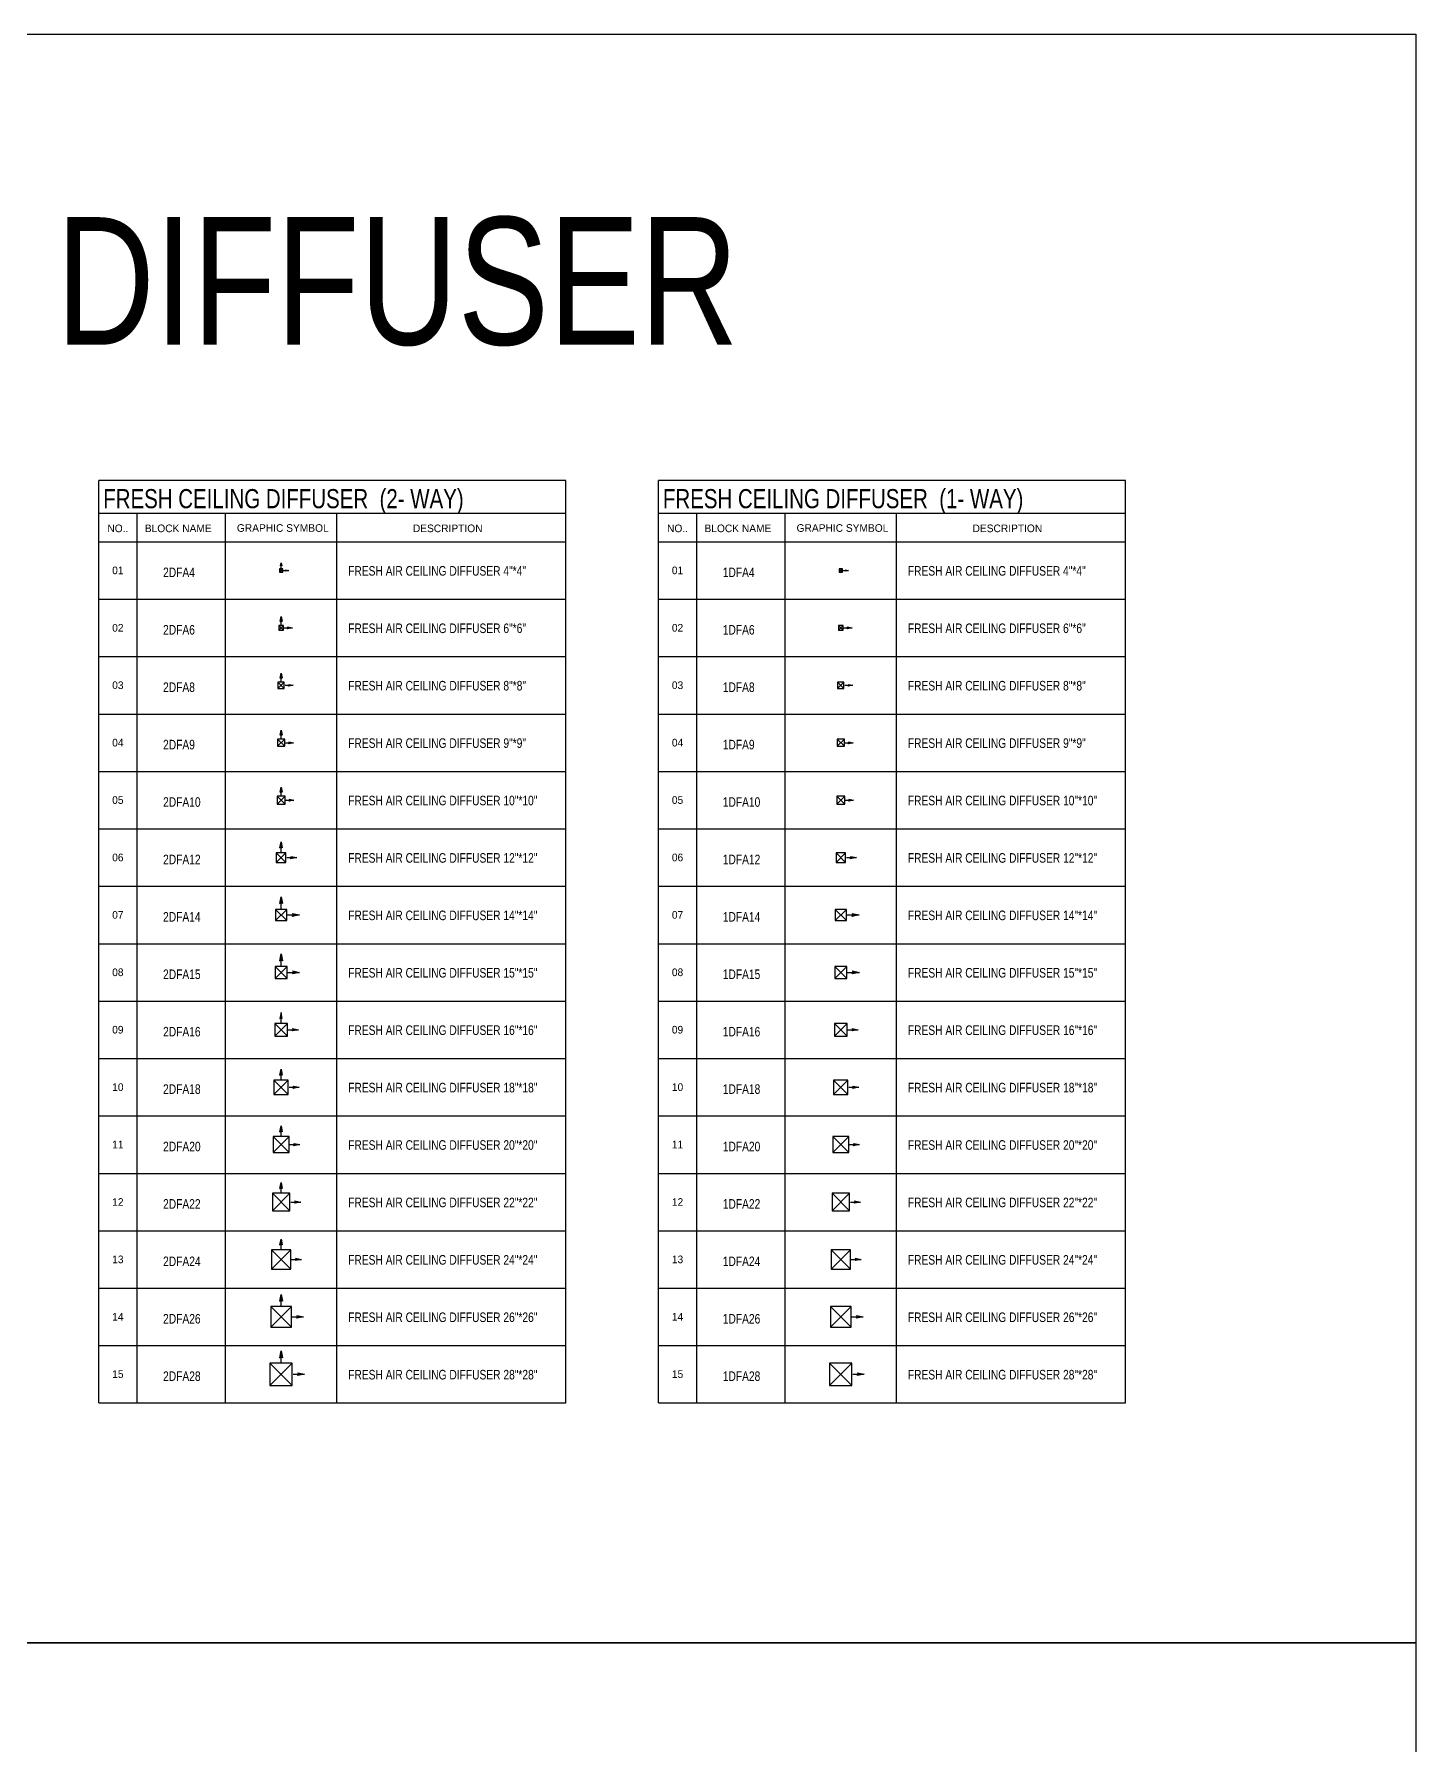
# Model space of a CAD drawing. Header units: millimetres. Extents: x 231894 to 495193, y 184583 to 303652.
# Drawn here: x 451862 to 495193, y 250024 to 303652 of the extents above; entities that cross this region are included whole.
import ezdxf
from ezdxf.enums import TextEntityAlignment as Align

# ---------------------------------------------------------------- set-up
doc = ezdxf.new("R2010")
doc.units = ezdxf.units.MM
doc.layers.get('0').update_dxf_attribs({"color": 254})
for name, color, linetype in [('40-REFERENCE-DRAWINGS-0-35', 40, 'Continuous'), ('FRESH GRILL', 13, 'Continuous'), ('MEQUIP', 2, 'Continuous')]:
    doc.layers.add(name, color=color, linetype=linetype)
doc.styles.add('STENCIL', font='stencil.shx')
doc.styles.add('style2', font='stencil.shx')

# ---------------------------------------------------------------- blocks, each defined once
blk = doc.blocks.new('2DFA4')
at = {"color": 13}
for p, q in [((50, 50), (-50, -50)), ((-50, 50), (50, -50)), ((-20, 144), (0, 244)), ((-20, 144), (0, 152)), ((0, 75), (0, 244)), ((0, 244), (20, 144)), ((20, 144), (0, 152)), ((75, 0), (244, 0)), ((144, 20), (244, 0)), ((144, 20), (152, 0)), ((144, -20), (152, 0)), ((244, 0), (144, -20))]:
    blk.add_line(p, q, dxfattribs=at)
at = {"color": 12}
blk.add_lwpolyline([(-50, -50), (50, -50), (50, 50), (-50, 50)], close=True, dxfattribs=at)
at = {"color": 13}
for points in [[(-20, 144), (0, 152), (0, 244)], [(20, 144), (0, 152), (0, 244)], [(144, 20), (152, 0), (244, 0)], [(144, -20), (152, 0), (244, 0)]]:
    blk.add_solid(points, dxfattribs=at)
blk = doc.blocks.new('2DFA6')
at = {"color": 13}
for p, q in [((75, 75), (-75, -75)), ((-75, 75), (75, -75)), ((-30, 203.125), (0, 353.125)), ((-30, 203.125), (0, 215.625)), ((0, 100), (0, 353.125)), ((0, 353.125), (30, 203.125)), ((30, 203.125), (0, 215.625)), ((100, 0), (353.125, 0)), ((203.125, 30), (353.125, 0)), ((203.125, 30), (215.625, 0)), ((203.125, -30), (215.625, 0)), ((353.125, 0), (203.125, -30))]:
    blk.add_line(p, q, dxfattribs=at)
at = {"color": 12}
blk.add_lwpolyline([(-75, -75), (75, -75), (75, 75), (-75, 75)], close=True, dxfattribs=at)
at = {"color": 13}
for points in [[(-30, 203.125), (0, 215.625), (0, 353.125)], [(30, 203.125), (0, 215.625), (0, 353.125)], [(203.125, 30), (215.625, 0), (353.125, 0)], [(203.125, -30), (215.625, 0), (353.125, 0)]]:
    blk.add_solid(points, dxfattribs=at)
blk = doc.blocks.new('2DFA8')
at = {"color": 13}
for p, q in [((100, 100), (-100, -100)), ((-100, 100), (100, -100)), ((-30, 228.125), (0, 378.125)), ((-30, 228.125), (0, 240.625)), ((0, 125), (0, 378.125)), ((0, 378.125), (30, 228.125)), ((30, 228.125), (0, 240.625)), ((125, 0), (378.125, 0)), ((228.125, 30), (378.125, 0)), ((228.125, 30), (240.625, 0)), ((228.125, -30), (240.625, 0)), ((378.125, 0), (228.125, -30))]:
    blk.add_line(p, q, dxfattribs=at)
at = {"color": 12}
blk.add_lwpolyline([(-100, -100), (100, -100), (100, 100), (-100, 100)], close=True, dxfattribs=at)
at = {"color": 13}
for points in [[(-30, 228.125), (0, 240.625), (0, 378.125)], [(30, 228.125), (0, 240.625), (0, 378.125)], [(228.125, 30), (240.625, 0), (378.125, 0)], [(228.125, -30), (240.625, 0), (378.125, 0)]]:
    blk.add_solid(points, dxfattribs=at)
blk = doc.blocks.new('2DFA10')
at = {"color": 13}
for p, q in [((125, 125), (-125, -125)), ((-125, 125), (125, -125)), ((-30, 253.125), (0, 403.125)), ((-30, 253.125), (0, 265.625)), ((0, 150), (0, 403.125)), ((0, 403.125), (30, 253.125)), ((30, 253.125), (0, 265.625)), ((150, 0), (403.125, 0)), ((253.125, 30), (403.125, 0)), ((253.125, 30), (265.625, 0)), ((253.125, -30), (265.625, 0)), ((403.125, 0), (253.125, -30))]:
    blk.add_line(p, q, dxfattribs=at)
at = {"color": 12}
blk.add_lwpolyline([(-125, -125), (125, -125), (125, 125), (-125, 125)], close=True, dxfattribs=at)
at = {"color": 13}
for points in [[(-30, 253.125), (0, 265.625), (0, 403.125)], [(30, 253.125), (0, 265.625), (0, 403.125)], [(253.125, 30), (265.625, 0), (403.125, 0)], [(253.125, -30), (265.625, 0), (403.125, 0)]]:
    blk.add_solid(points, dxfattribs=at)
blk = doc.blocks.new('2DFA12')
at = {"color": 13}
for p, q in [((150, 150), (-150, -150)), ((-150, 150), (150, -150)), ((-37.5, 303.90625), (0, 491.40625)), ((-37.5, 303.90625), (0, 319.53125)), ((0, 175), (0, 491.40625)), ((0, 491.40625), (37.5, 303.90625)), ((37.5, 303.90625), (0, 319.53125)), ((175, 0), (491.40625, 0)), ((303.90625, 37.5), (491.40625, 0)), ((303.90625, 37.5), (319.53125, 0)), ((303.90625, -37.5), (319.53125, 0)), ((491.40625, 0), (303.90625, -37.5))]:
    blk.add_line(p, q, dxfattribs=at)
at = {"color": 12}
blk.add_lwpolyline([(-150, -150), (150, -150), (150, 150), (-150, 150)], close=True, dxfattribs=at)
at = {"color": 13}
for points in [[(-37.5, 303.90625), (0, 319.53125), (0, 491.40625)], [(37.5, 303.90625), (0, 319.53125), (0, 491.40625)], [(303.90625, 37.5), (319.53125, 0), (491.40625, 0)], [(303.90625, -37.5), (319.53125, 0), (491.40625, 0)]]:
    blk.add_solid(points, dxfattribs=at)
blk = doc.blocks.new('2DFA14')
at = {"color": 13}
for p, q in [((-44, 355), (0, 573)), ((0, 204), (0, 573)), ((0, 573), (44, 355)), ((175, 175), (-175, -175)), ((-175, 175), (175, -175)), ((-44, 355), (0, 373)), ((44, 355), (0, 373)), ((204, 0), (573, 0)), ((355, 44), (573, 0)), ((355, 44), (373, 0)), ((355, -44), (373, 0)), ((573, 0), (355, -44))]:
    blk.add_line(p, q, dxfattribs=at)
at = {"color": 12}
blk.add_lwpolyline([(-175, -175), (175, -175), (175, 175), (-175, 175)], close=True, dxfattribs=at)
at = {"color": 13}
for points in [[(-44, 355), (0, 373), (0, 573)], [(44, 355), (0, 373), (0, 573)], [(355, 44), (373, 0), (573, 0)], [(355, -44), (373, 0), (573, 0)]]:
    blk.add_solid(points, dxfattribs=at)
blk = doc.blocks.new('2DFA16')
at = {"color": 13}
for p, q in [((0, 541.40625), (-37.5, 353.90625)), ((0, 225), (0, 541.40625)), ((37.5, 353.90625), (0, 541.40625)), ((200, 200), (-200, -200)), ((-200, 200), (200, -200)), ((-37.5, 353.90625), (0, 369.53125)), ((37.5, 353.90625), (0, 369.53125)), ((225, 0), (541.40625, 0)), ((353.90625, 37.5), (541.40625, 0)), ((353.90625, 37.5), (369.53125, 0)), ((353.90625, -37.5), (369.53125, 0)), ((541.40625, 0), (353.90625, -37.5))]:
    blk.add_line(p, q, dxfattribs=at)
at = {"color": 12}
blk.add_lwpolyline([(-200, -200), (200, -200), (200, 200), (-200, 200)], close=True, dxfattribs=at)
at = {"color": 13}
for points in [[(-37.5, 353.90625), (0, 369.53125), (0, 541.40625)], [(37.5, 353.90625), (0, 369.53125), (0, 541.40625)], [(353.90625, 37.5), (369.53125, 0), (541.40625, 0)], [(353.90625, -37.5), (369.53125, 0), (541.40625, 0)]]:
    blk.add_solid(points, dxfattribs=at)
blk = doc.blocks.new('2DFA18')
at = {"color": 13}
for p, q in [((-37.5, 378.90625), (0, 566.40625)), ((0, 250), (0, 566.40625)), ((0, 566.40625), (37.5, 378.90625)), ((225, 225), (-225, -225)), ((-225, 225), (225, -225)), ((-37.5, 378.90625), (0, 394.53125)), ((37.5, 378.90625), (0, 394.53125)), ((250, 0), (566.40625, 0)), ((378.90625, 37.5), (566.40625, 0)), ((378.90625, 37.5), (394.53125, 0)), ((378.90625, -37.5), (394.53125, 0)), ((566.40625, 0), (378.90625, -37.5))]:
    blk.add_line(p, q, dxfattribs=at)
at = {"color": 12}
blk.add_lwpolyline([(-225, -225), (225, -225), (225, 225), (-225, 225)], close=True, dxfattribs=at)
at = {"color": 13}
for points in [[(-37.5, 378.90625), (0, 394.53125), (0, 566.40625)], [(37.5, 378.90625), (0, 394.53125), (0, 566.40625)], [(378.90625, 37.5), (394.53125, 0), (566.40625, 0)], [(378.90625, -37.5), (394.53125, 0), (566.40625, 0)]]:
    blk.add_solid(points, dxfattribs=at)
blk = doc.blocks.new('2DFA20')
at = {"color": 13}
for p, q in [((-37.5, 403.90625), (0, 591.40625)), ((0, 275), (0, 591.40625)), ((0, 591.40625), (37.5, 403.90625)), ((250, 250), (-250, -250)), ((-250, 250), (250, -250)), ((-37.5, 403.90625), (0, 419.53125)), ((37.5, 403.90625), (0, 419.53125)), ((275, 0), (591.40625, 0)), ((403.90625, 37.5), (591.40625, 0)), ((403.90625, 37.5), (419.53125, 0)), ((403.90625, -37.5), (419.53125, 0)), ((591.40625, 0), (403.90625, -37.5))]:
    blk.add_line(p, q, dxfattribs=at)
at = {"color": 12}
blk.add_lwpolyline([(-250, -250), (250, -250), (250, 250), (-250, 250)], close=True, dxfattribs=at)
at = {"color": 13}
for points in [[(-37.5, 403.90625), (0, 419.53125), (0, 591.40625)], [(37.5, 403.90625), (0, 419.53125), (0, 591.40625)], [(403.90625, 37.5), (419.53125, 0), (591.40625, 0)], [(403.90625, -37.5), (419.53125, 0), (591.40625, 0)]]:
    blk.add_solid(points, dxfattribs=at)
blk = doc.blocks.new('2DFA22')
at = {"color": 13}
for p, q in [((-37.5, 428.90625), (0, 616.40625)), ((0, 300), (0, 616.40625)), ((0, 616.40625), (37.5, 428.90625)), ((275, 275), (-275, -275)), ((-275, 275), (275, -275)), ((-37.5, 428.90625), (0, 444.53125)), ((37.5, 428.90625), (0, 444.53125)), ((300, 0), (616.40625, 0)), ((428.90625, 37.5), (616.40625, 0)), ((428.90625, 37.5), (444.53125, 0)), ((428.90625, -37.5), (444.53125, 0)), ((616.40625, 0), (428.90625, -37.5))]:
    blk.add_line(p, q, dxfattribs=at)
at = {"color": 12}
blk.add_lwpolyline([(-275, -275), (275, -275), (275, 275), (-275, 275)], close=True, dxfattribs=at)
at = {"color": 13}
for points in [[(-37.5, 428.90625), (0, 444.53125), (0, 616.40625)], [(37.5, 428.90625), (0, 444.53125), (0, 616.40625)], [(428.90625, 37.5), (444.53125, 0), (616.40625, 0)], [(428.90625, -37.5), (444.53125, 0), (616.40625, 0)]]:
    blk.add_solid(points, dxfattribs=at)
blk = doc.blocks.new('2DFA24')
at = {"color": 13}
for p, q in [((-37, 454), (0, 641)), ((0, 325), (0, 641)), ((0, 641), (38, 454)), ((300, 300), (-300, -300)), ((-300, 300), (300, -300)), ((-37, 454), (0, 470)), ((38, 454), (0, 470)), ((325, 0), (641, 0)), ((454, 38), (641, 0)), ((454, 38), (470, 0)), ((454, -37), (470, 0)), ((641, 0), (454, -37))]:
    blk.add_line(p, q, dxfattribs=at)
at = {"color": 12}
blk.add_lwpolyline([(-300, -300), (300, -300), (300, 300), (-300, 300)], close=True, dxfattribs=at)
at = {"color": 13}
for points in [[(-37, 454), (0, 470), (0, 641)], [(38, 454), (0, 470), (0, 641)], [(454, 38), (470, 0), (641, 0)], [(454, -37), (470, 0), (641, 0)]]:
    blk.add_solid(points, dxfattribs=at)
blk = doc.blocks.new('2DFA26')
at = {"color": 13}
for p, q in [((-42, 495), (0, 706)), ((0, 350), (0, 706)), ((0, 706), (42, 495)), ((325, 325), (-325, -325)), ((-325, 325), (325, -325)), ((-42, 495), (0, 513)), ((42, 495), (0, 513)), ((350, 0), (706, 0)), ((495, 42), (706, 0)), ((495, 42), (513, 0)), ((495, -42), (513, 0)), ((706, 0), (495, -42))]:
    blk.add_line(p, q, dxfattribs=at)
at = {"color": 12}
blk.add_lwpolyline([(-325, -325), (325, -325), (325, 325), (-325, 325)], close=True, dxfattribs=at)
at = {"color": 13}
for points in [[(-42, 495), (0, 513), (0, 706)], [(42, 495), (0, 513), (0, 706)], [(495, 42), (513, 0), (706, 0)], [(495, -42), (513, 0), (706, 0)]]:
    blk.add_solid(points, dxfattribs=at)
blk = doc.blocks.new('2DFA28')
at = {"color": 13}
for p, q in [((-42, 520), (0, 731)), ((-42, 520), (0, 538)), ((0, 375), (0, 731)), ((0, 731), (42, 520)), ((42, 520), (0, 538)), ((350, 350), (-350, -350)), ((-350, 350), (350, -350)), ((375, 0), (731, 0)), ((520, 42), (731, 0)), ((520, 42), (538, 0)), ((520, -42), (538, 0)), ((731, 0), (520, -42))]:
    blk.add_line(p, q, dxfattribs=at)
at = {"color": 12}
blk.add_lwpolyline([(-350, -350), (350, -350), (350, 350), (-350, 350)], close=True, dxfattribs=at)
at = {"color": 13}
for points in [[(-42, 520), (0, 538), (0, 731)], [(42, 520), (0, 538), (0, 731)], [(520, 42), (538, 0), (731, 0)], [(520, -42), (538, 0), (731, 0)]]:
    blk.add_solid(points, dxfattribs=at)
blk = doc.blocks.new('1DFA4')
at = {"color": 13}
for p, q in [((50, 50), (-50, -50)), ((-50, 50), (50, -50)), ((75, 0), (244, 0)), ((144, 20), (244, 0)), ((144, 20), (152, 0)), ((144, -20), (152, 0)), ((244, 0), (144, -20))]:
    blk.add_line(p, q, dxfattribs=at)
at = {"color": 12}
blk.add_lwpolyline([(-50, -50), (50, -50), (50, 50), (-50, 50)], close=True, dxfattribs=at)
at = {"color": 13}
for points in [[(144, 20), (152, 0), (244, 0)], [(144, -20), (152, 0), (244, 0)]]:
    blk.add_solid(points, dxfattribs=at)
blk = doc.blocks.new('1DFA6')
at = {"color": 13}
for p, q in [((75, 75), (-75, -75)), ((-75, 75), (75, -75)), ((100, 0), (353.125, 0)), ((203.125, 30), (353.125, 0)), ((203.125, 30), (215.625, 0)), ((203.125, -30), (215.625, 0)), ((353.125, 0), (203.125, -30))]:
    blk.add_line(p, q, dxfattribs=at)
at = {"color": 12}
blk.add_lwpolyline([(-75, -75), (75, -75), (75, 75), (-75, 75)], close=True, dxfattribs=at)
at = {"color": 13}
for points in [[(203.125, 30), (215.625, 0), (353.125, 0)], [(203.125, -30), (215.625, 0), (353.125, 0)]]:
    blk.add_solid(points, dxfattribs=at)
blk = doc.blocks.new('1DFA8')
at = {"color": 13}
for p, q in [((100, 100), (-100, -100)), ((-100, 100), (100, -100)), ((125, 0), (378.125, 0)), ((228.125, 30), (378.125, 0)), ((228.125, 30), (240.625, 0)), ((228.125, -30), (240.625, 0)), ((378.125, 0), (228.125, -30))]:
    blk.add_line(p, q, dxfattribs=at)
at = {"color": 12}
blk.add_lwpolyline([(-100, -100), (100, -100), (100, 100), (-100, 100)], close=True, dxfattribs=at)
at = {"color": 13}
for points in [[(228.125, 30), (240.625, 0), (378.125, 0)], [(228.125, -30), (240.625, 0), (378.125, 0)]]:
    blk.add_solid(points, dxfattribs=at)
blk = doc.blocks.new('1DFA10')
at = {"color": 13}
for p, q in [((125, 125), (-125, -125)), ((-125, 125), (125, -125)), ((150, 0), (403.125, 0)), ((253.125, 30), (403.125, 0)), ((253.125, 30), (265.625, 0)), ((253.125, -30), (265.625, 0)), ((403.125, 0), (253.125, -30))]:
    blk.add_line(p, q, dxfattribs=at)
at = {"color": 12}
blk.add_lwpolyline([(-125, -125), (125, -125), (125, 125), (-125, 125)], close=True, dxfattribs=at)
at = {"color": 13}
for points in [[(253.125, 30), (265.625, 0), (403.125, 0)], [(253.125, -30), (265.625, 0), (403.125, 0)]]:
    blk.add_solid(points, dxfattribs=at)
blk = doc.blocks.new('1DFA12')
at = {"color": 13}
for p, q in [((150, 150), (-150, -150)), ((-150, 150), (150, -150)), ((175, 0), (491.40625, 0)), ((303.90625, 37.5), (491.40625, 0)), ((303.90625, 37.5), (319.53125, 0)), ((303.90625, -37.5), (319.53125, 0)), ((491.40625, 0), (303.90625, -37.5))]:
    blk.add_line(p, q, dxfattribs=at)
at = {"color": 12}
blk.add_lwpolyline([(-150, -150), (150, -150), (150, 150), (-150, 150)], close=True, dxfattribs=at)
at = {"color": 13}
for points in [[(303.90625, 37.5), (319.53125, 0), (491.40625, 0)], [(303.90625, -37.5), (319.53125, 0), (491.40625, 0)]]:
    blk.add_solid(points, dxfattribs=at)
blk = doc.blocks.new('1DFA14')
at = {"color": 13}
for p, q in [((175, 175), (-175, -175)), ((-175, 175), (175, -175)), ((204, 0), (573, 0)), ((355, 44), (573, 0)), ((355, 44), (373, 0)), ((355, -44), (373, 0)), ((573, 0), (355, -44))]:
    blk.add_line(p, q, dxfattribs=at)
at = {"color": 12}
blk.add_lwpolyline([(-175, -175), (175, -175), (175, 175), (-175, 175)], close=True, dxfattribs=at)
at = {"color": 13}
for points in [[(355, 44), (373, 0), (573, 0)], [(355, -44), (373, 0), (573, 0)]]:
    blk.add_solid(points, dxfattribs=at)
blk = doc.blocks.new('1DFA16')
at = {"color": 13}
for p, q in [((200, 200), (-200, -200)), ((-200, 200), (200, -200)), ((225, 0), (541.40625, 0)), ((353.90625, 37.5), (541.40625, 0)), ((353.90625, 37.5), (369.53125, 0)), ((353.90625, -37.5), (369.53125, 0)), ((541.40625, 0), (353.90625, -37.5))]:
    blk.add_line(p, q, dxfattribs=at)
at = {"color": 12}
blk.add_lwpolyline([(-200, -200), (200, -200), (200, 200), (-200, 200)], close=True, dxfattribs=at)
at = {"color": 13}
for points in [[(353.90625, 37.5), (369.53125, 0), (541.40625, 0)], [(353.90625, -37.5), (369.53125, 0), (541.40625, 0)]]:
    blk.add_solid(points, dxfattribs=at)
blk = doc.blocks.new('1DFA18')
at = {"color": 13}
for p, q in [((225, 225), (-225, -225)), ((-225, 225), (225, -225)), ((250, 0), (566.40625, 0)), ((378.90625, 37.5), (566.40625, 0)), ((378.90625, 37.5), (394.53125, 0)), ((378.90625, -37.5), (394.53125, 0)), ((566.40625, 0), (378.90625, -37.5))]:
    blk.add_line(p, q, dxfattribs=at)
at = {"color": 12}
blk.add_lwpolyline([(-225, -225), (225, -225), (225, 225), (-225, 225)], close=True, dxfattribs=at)
at = {"color": 13}
for points in [[(378.90625, 37.5), (394.53125, 0), (566.40625, 0)], [(378.90625, -37.5), (394.53125, 0), (566.40625, 0)]]:
    blk.add_solid(points, dxfattribs=at)
blk = doc.blocks.new('1DFA20')
at = {"color": 13}
for p, q in [((250, 250), (-250, -250)), ((-250, 250), (250, -250)), ((275, 0), (591.40625, 0)), ((403.90625, 37.5), (591.40625, 0)), ((403.90625, 37.5), (419.53125, 0)), ((403.90625, -37.5), (419.53125, 0)), ((591.40625, 0), (403.90625, -37.5))]:
    blk.add_line(p, q, dxfattribs=at)
at = {"color": 12}
blk.add_lwpolyline([(-250, -250), (250, -250), (250, 250), (-250, 250)], close=True, dxfattribs=at)
at = {"color": 13}
for points in [[(403.90625, 37.5), (419.53125, 0), (591.40625, 0)], [(403.90625, -37.5), (419.53125, 0), (591.40625, 0)]]:
    blk.add_solid(points, dxfattribs=at)
blk = doc.blocks.new('1DFA22')
at = {"color": 13}
for p, q in [((275, 275), (-275, -275)), ((-275, 275), (275, -275)), ((300, 0), (616.40625, 0)), ((428.90625, 37.5), (616.40625, 0)), ((428.90625, 37.5), (444.53125, 0)), ((428.90625, -37.5), (444.53125, 0)), ((616.40625, 0), (428.90625, -37.5))]:
    blk.add_line(p, q, dxfattribs=at)
at = {"color": 12}
blk.add_lwpolyline([(-275, -275), (275, -275), (275, 275), (-275, 275)], close=True, dxfattribs=at)
at = {"color": 13}
for points in [[(428.90625, 37.5), (444.53125, 0), (616.40625, 0)], [(428.90625, -37.5), (444.53125, 0), (616.40625, 0)]]:
    blk.add_solid(points, dxfattribs=at)
blk = doc.blocks.new('1DFA24')
at = {"color": 13}
for p, q in [((300, 300), (-300, -300)), ((-300, 300), (300, -300)), ((325, 0), (641, 0)), ((454, 38), (641, 0)), ((454, 38), (470, 0)), ((454, -37), (470, 0)), ((641, 0), (454, -37))]:
    blk.add_line(p, q, dxfattribs=at)
at = {"color": 12}
blk.add_lwpolyline([(-300, -300), (300, -300), (300, 300), (-300, 300)], close=True, dxfattribs=at)
at = {"color": 13}
for points in [[(454, 38), (470, 0), (641, 0)], [(454, -37), (470, 0), (641, 0)]]:
    blk.add_solid(points, dxfattribs=at)
blk = doc.blocks.new('1DFA26')
at = {"color": 13}
for p, q in [((325, 325), (-325, -325)), ((-325, 325), (325, -325)), ((350, 0), (706, 0)), ((495, 42), (706, 0)), ((495, 42), (513, 0)), ((495, -42), (513, 0)), ((706, 0), (495, -42))]:
    blk.add_line(p, q, dxfattribs=at)
at = {"color": 12}
blk.add_lwpolyline([(-325, -325), (325, -325), (325, 325), (-325, 325)], close=True, dxfattribs=at)
at = {"color": 13}
for points in [[(495, 42), (513, 0), (706, 0)], [(495, -42), (513, 0), (706, 0)]]:
    blk.add_solid(points, dxfattribs=at)
blk = doc.blocks.new('1DFA28')
at = {"color": 13}
for p, q in [((350, 350), (-350, -350)), ((-350, 350), (350, -350)), ((375, 0), (731, 0)), ((520, 42), (731, 0)), ((520, 42), (538, 0)), ((520, -42), (538, 0)), ((731, 0), (520, -42))]:
    blk.add_line(p, q, dxfattribs=at)
at = {"color": 12}
blk.add_lwpolyline([(-350, -350), (350, -350), (350, 350), (-350, 350)], close=True, dxfattribs=at)
at = {"color": 13}
for points in [[(520, 42), (538, 0), (731, 0)], [(520, -42), (538, 0), (731, 0)]]:
    blk.add_solid(points, dxfattribs=at)
blk = doc.blocks.new('2DFA9')
at = {"color": 13}
for p, q in [((112.5, 112.5), (-112.5, -112.5)), ((-112.5, 112.5), (112.5, -112.5)), ((-30, 240.625), (0, 390.625)), ((-30, 240.625), (0, 253.125)), ((0, 137.5), (0, 390.625)), ((0, 390.625), (30, 240.625)), ((30, 240.625), (0, 253.125)), ((137.5, 0), (390.625, 0)), ((240.625, 30), (390.625, 0)), ((240.625, 30), (253.125, 0)), ((240.625, -30), (253.125, 0)), ((390.625, 0), (240.625, -30))]:
    blk.add_line(p, q, dxfattribs=at)
at = {"color": 12}
blk.add_lwpolyline([(-112.5, -112.5), (112.5, -112.5), (112.5, 112.5), (-112.5, 112.5)], close=True, dxfattribs=at)
at = {"color": 13}
for points in [[(-30, 240.625), (0, 253.125), (0, 390.625)], [(30, 240.625), (0, 253.125), (0, 390.625)], [(240.625, 30), (253.125, 0), (390.625, 0)], [(240.625, -30), (253.125, 0), (390.625, 0)]]:
    blk.add_solid(points, dxfattribs=at)
blk = doc.blocks.new('2DFA15')
at = {"color": 13}
for p, q in [((-44, 363), (0, 582)), ((0, 212), (0, 582)), ((0, 582), (44, 363)), ((188, 188), (-188, -188)), ((-188, 188), (188, -188)), ((-44, 363), (0, 381)), ((44, 363), (0, 381)), ((212, 0), (582, 0)), ((363, 44), (582, 0)), ((363, 44), (381, 0)), ((363, -44), (381, 0)), ((582, 0), (363, -44))]:
    blk.add_line(p, q, dxfattribs=at)
at = {"color": 12}
blk.add_lwpolyline([(-188, -188), (188, -188), (188, 188), (-188, 188)], close=True, dxfattribs=at)
at = {"color": 13}
for points in [[(-44, 363), (0, 381), (0, 582)], [(44, 363), (0, 381), (0, 582)], [(363, 44), (381, 0), (582, 0)], [(363, -44), (381, 0), (582, 0)]]:
    blk.add_solid(points, dxfattribs=at)
blk = doc.blocks.new('1DFA15')
at = {"color": 13}
for p, q in [((188, 188), (-188, -188)), ((-188, 188), (188, -188)), ((212, 0), (582, 0)), ((363, 44), (582, 0)), ((363, 44), (381, 0)), ((363, -44), (381, 0)), ((582, 0), (363, -44))]:
    blk.add_line(p, q, dxfattribs=at)
at = {"color": 12}
blk.add_lwpolyline([(-188, -188), (188, -188), (188, 188), (-188, 188)], close=True, dxfattribs=at)
at = {"color": 13}
for points in [[(363, 44), (381, 0), (582, 0)], [(363, -44), (381, 0), (582, 0)]]:
    blk.add_solid(points, dxfattribs=at)
blk = doc.blocks.new('1DFA9')
at = {"color": 13}
for p, q in [((112.5, 112.5), (-112.5, -112.5)), ((-112.5, 112.5), (112.5, -112.5)), ((137.5, 0), (390.625, 0)), ((240.625, 30), (390.625, 0)), ((240.625, 30), (253.125, 0)), ((240.625, -30), (253.125, 0)), ((390.625, 0), (240.625, -30))]:
    blk.add_line(p, q, dxfattribs=at)
at = {"color": 12}
blk.add_lwpolyline([(-112.5, -112.5), (112.5, -112.5), (112.5, 112.5), (-112.5, 112.5)], close=True, dxfattribs=at)
at = {"color": 13}
for points in [[(240.625, 30), (253.125, 0), (390.625, 0)], [(240.625, -30), (253.125, 0), (390.625, 0)]]:
    blk.add_solid(points, dxfattribs=at)

msp = doc.modelspace()

# ---------------------------------------------------------------- linework, layer by layer
at = {"layer": 'FRESH GRILL'}
for p, q in [((453885, 260739), (453885, 289664)), ((468531, 260739), (468531, 289664)), ((471438, 260739), (471438, 289664)), ((486084, 260739), (486084, 289664)), ((453885, 288633), (468531, 288633)), ((455080, 288633), (455080, 260739)), ((457859, 260739), (457859, 288633)), ((461353, 260739), (461353, 288633)), ((471438, 288633), (486084, 288633)), ((472633, 288633), (472633, 260739)), ((475412, 260739), (475412, 288633)), ((478906, 260739), (478906, 288633)), ((453885, 287739), (468531, 287739)), ((471438, 287739), (486084, 287739)), ((453885, 285939), (468531, 285939)), ((471438, 285939), (486084, 285939)), ((453885, 284139), (468531, 284139)), ((471438, 284139), (486084, 284139)), ((453885, 282339), (468531, 282339)), ((471438, 282339), (486084, 282339)), ((453885, 280539), (468531, 280539)), ((471438, 280539), (486084, 280539)), ((453885, 278739), (468531, 278739)), ((471438, 278739), (486084, 278739)), ((453885, 276939), (468531, 276939)), ((471438, 276939), (486084, 276939)), ((453885, 275139), (468531, 275139)), ((471438, 275139), (486084, 275139)), ((453885, 273339), (468531, 273339)), ((471438, 273339), (486084, 273339)), ((453885, 271539), (468531, 271539)), ((471438, 271539), (486084, 271539)), ((453885, 269739), (468531, 269739)), ((471438, 269739), (486084, 269739)), ((453885, 267939), (468531, 267939)), ((471438, 267939), (486084, 267939)), ((453885, 266139), (468531, 266139)), ((471438, 266139), (486084, 266139)), ((453885, 264339), (468531, 264339)), ((471438, 264339), (486084, 264339)), ((453885, 262539), (468531, 262539)), ((471438, 262539), (486084, 262539)), ((453885, 260739), (468531, 260739)), ((471438, 260739), (486084, 260739))]:
    msp.add_line(p, q, dxfattribs=at)
for points in [[(468531, 289664), (453885, 289664)], [(486084, 289664), (471438, 289664)]]:
    msp.add_lwpolyline(points, dxfattribs=at)
at = {"layer": 'MEQUIP'}
for points in [[(407427, 303652), (495193, 303652), (495193, 253222), (407427, 253222)], [(407427, 253222), (495193, 253222), (495193, 184583), (407427, 184583)]]:
    msp.add_lwpolyline(points, close=True, dxfattribs=at)

# ---------------------------------------------------------------- block references
at = {"layer": 'FRESH GRILL'}
for name, p in [('2DFA4', (459606, 286839)), ('1DFA4', (477159, 286839)), ('2DFA6', (459606, 285039)), ('1DFA6', (477159, 285039)), ('2DFA8', (459606, 283239)), ('1DFA8', (477159, 283239)), ('2DFA9', (459606, 281439)), ('1DFA9', (477159, 281439)), ('2DFA10', (459606, 279639)), ('1DFA10', (477159, 279639)), ('2DFA12', (459606, 277839)), ('1DFA12', (477159, 277839)), ('2DFA14', (459606, 276039)), ('1DFA14', (477159, 276039)), ('2DFA15', (459606, 274239)), ('1DFA15', (477159, 274239)), ('2DFA16', (459606, 272439)), ('1DFA16', (477159, 272439)), ('2DFA18', (459606, 270639)), ('1DFA18', (477159, 270639)), ('2DFA20', (459606, 268839)), ('1DFA20', (477159, 268839)), ('2DFA22', (459606, 267039)), ('1DFA22', (477159, 267039)), ('2DFA24', (459606, 265239)), ('1DFA24', (477159, 265239)), ('2DFA26', (459606, 263439)), ('1DFA26', (477159, 263439)), ('2DFA28', (459606, 261639)), ('1DFA28', (477159, 261639))]:
    msp.add_blockref(name, p, dxfattribs=at)

# ---------------------------------------------------------------- texts
at = {"layer": '40-REFERENCE-DRAWINGS-0-35', "lineweight": 35, "style": 'STENCIL', "width": 0.8}
msp.add_text('FRESH CEILING DIFFUSER', height=4000, dxfattribs=at).set_placement((418551, 293918))
at = {"layer": 'FRESH GRILL', "lineweight": 35, "style": 'STENCIL', "width": 0.8}
for s, p in [('FRESH CEILING DIFFUSER  (2- WAY)', (454027, 288791)), ('FRESH CEILING DIFFUSER  (1- WAY)', (471580, 288791))]:
    msp.add_text(s, height=600, dxfattribs=at).set_placement(p)
at = {"layer": 'FRESH GRILL', "lineweight": 35, "style": 'STENCIL'}
for s, height, p in [('NO..', 239.1, (454486, 288160)), ('BLOCK NAME', 239.1, (456380, 288160)), ('GRAPHIC SYMBOL', 239.06, (459659, 288171)), ('DESCRIPTION', 239.06, (464831, 288160)), ('NO..', 239.1, (472039, 288160)), ('BLOCK NAME', 239.1, (473933, 288160)), ('GRAPHIC SYMBOL', 239.06, (477212, 288171)), ('DESCRIPTION', 239.06, (482384, 288160))]:
    msp.add_text(s, height=height, dxfattribs=at).set_placement(p, align=Align.MIDDLE)
at = {"layer": 'FRESH GRILL', "color": 4, "style": 'STENCIL'}
for s, p in [('01', (454486, 286842)), ('01', (472039, 286842)), ('02', (454486, 285042)), ('02', (472039, 285042)), ('03', (454486, 283242)), ('03', (472039, 283242)), ('04', (454486, 281442)), ('04', (472039, 281442)), ('05', (454486, 279642)), ('05', (472039, 279642)), ('06', (454486, 277842)), ('06', (472039, 277842)), ('07', (454486, 276042)), ('07', (472039, 276042)), ('08', (454486, 274242)), ('08', (472039, 274242)), ('09', (454486, 272442)), ('09', (472039, 272442)), ('10', (454486, 270642)), ('10', (472039, 270642)), ('11', (454486, 268842)), ('11', (472039, 268842)), ('12', (454486, 267042)), ('12', (472039, 267042)), ('13', (454486, 265242)), ('13', (472039, 265242)), ('14', (454486, 263442)), ('14', (472039, 263442)), ('15', (454486, 261642)), ('15', (472039, 261642))]:
    msp.add_text(s, height=239.1, dxfattribs=at).set_placement(p, align=Align.MIDDLE)
at = {"layer": 'FRESH GRILL', "color": 4, "style": 'style2', "width": 0.8}
for s, p in [('2DFA4', (455904, 286630)), ('FRESH AIR CEILING DIFFUSER 4"*4"', (461709, 286677)), ('1DFA4', (473457, 286630)), ('FRESH AIR CEILING DIFFUSER 4"*4"', (479262, 286677)), ('2DFA6', (455904, 284830)), ('FRESH AIR CEILING DIFFUSER 6"*6" ', (461709, 284877)), ('1DFA6', (473457, 284830)), ('FRESH AIR CEILING DIFFUSER 6"*6" ', (479262, 284877)), ('2DFA8', (455904, 283030)), ('FRESH AIR CEILING DIFFUSER 8"*8"', (461709, 283077)), ('1DFA8', (473457, 283030)), ('FRESH AIR CEILING DIFFUSER 8"*8"', (479262, 283077)), ('FRESH AIR CEILING DIFFUSER 9"*9"', (461709, 281277)), ('FRESH AIR CEILING DIFFUSER 9"*9"', (479262, 281277)), ('2DFA9', (455904, 281230)), ('1DFA9', (473457, 281230)), ('2DFA10', (455904, 279430)), ('FRESH AIR CEILING DIFFUSER 10"*10"', (461709, 279477)), ('1DFA10', (473457, 279430)), ('FRESH AIR CEILING DIFFUSER 10"*10"', (479262, 279477)), ('2DFA12', (455904, 277630)), ('FRESH AIR CEILING DIFFUSER 12"*12"', (461709, 277677)), ('1DFA12', (473457, 277630)), ('FRESH AIR CEILING DIFFUSER 12"*12"', (479262, 277677)), ('2DFA14', (455904, 275830)), ('FRESH AIR CEILING DIFFUSER 14"*14"', (461709, 275877)), ('1DFA14', (473457, 275830)), ('FRESH AIR CEILING DIFFUSER 14"*14"', (479262, 275877)), ('2DFA15', (455904, 274030)), ('FRESH AIR CEILING DIFFUSER 15"*15"', (461709, 274077)), ('1DFA15', (473457, 274030)), ('FRESH AIR CEILING DIFFUSER 15"*15"', (479262, 274077)), ('2DFA16', (455904, 272230)), ('FRESH AIR CEILING DIFFUSER 16"*16"', (461709, 272277)), ('1DFA16', (473457, 272230)), ('FRESH AIR CEILING DIFFUSER 16"*16"', (479262, 272277)), ('2DFA18', (455904, 270430)), ('FRESH AIR CEILING DIFFUSER 18"*18"', (461709, 270477)), ('1DFA18', (473457, 270430)), ('FRESH AIR CEILING DIFFUSER 18"*18"', (479262, 270477)), ('2DFA20', (455904, 268630)), ('FRESH AIR CEILING DIFFUSER 20"*20"', (461709, 268677)), ('1DFA20', (473457, 268630)), ('FRESH AIR CEILING DIFFUSER 20"*20"', (479262, 268677)), ('2DFA22', (455904, 266830)), ('FRESH AIR CEILING DIFFUSER 22"*22"', (461709, 266877)), ('1DFA22', (473457, 266830)), ('FRESH AIR CEILING DIFFUSER 22"*22"', (479262, 266877)), ('2DFA24', (455904, 265030)), ('FRESH AIR CEILING DIFFUSER 24"*24"', (461709, 265077)), ('1DFA24', (473457, 265030)), ('FRESH AIR CEILING DIFFUSER 24"*24"', (479262, 265077)), ('2DFA26', (455904, 263230)), ('FRESH AIR CEILING DIFFUSER 26"*26"', (461709, 263277)), ('1DFA26', (473457, 263230)), ('FRESH AIR CEILING DIFFUSER 26"*26"', (479262, 263277)), ('2DFA28', (455904, 261430)), ('FRESH AIR CEILING DIFFUSER 28"*28"', (461709, 261477)), ('1DFA28', (473457, 261430)), ('FRESH AIR CEILING DIFFUSER 28"*28"', (479262, 261477))]:
    msp.add_text(s, height=300, dxfattribs=at).set_placement(p)

doc.saveas('drawing.dxf')
